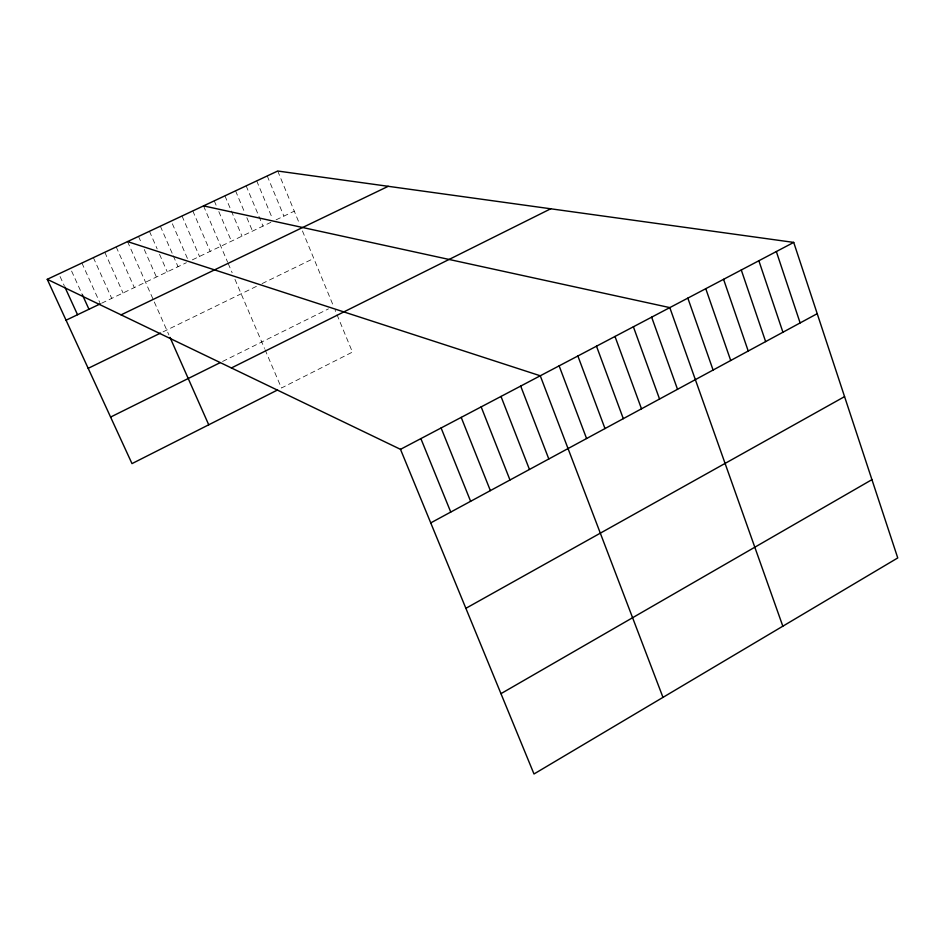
<?xml version="1.0" encoding="UTF-8"?>
<svg xmlns="http://www.w3.org/2000/svg" width="945" height="945" viewBox="0 0 945 945"><rect width="100%" height="100%" fill="white"/><g stroke="black" fill="none" stroke-linecap="round" stroke-linejoin="round"><path stroke-width="0.71" stroke-dasharray="4.72 3.54" d="M222.583 361.462L328.482 308.861M163.048 331.86L256.851 286.158M262.072 283.606L313.787 258.422M101.635 303.215L186.389 262.71M192.355 259.863L270.861 222.347M276.07 219.854L294.285 211.16M60.055 276.507L64.272 285.733M71.596 271.073L82.38 294.781M81.908 263.029L99.768 302.494M93.378 257.642L111.723 298.384M104.812 252.28L123.039 292.985M116.2 246.928L134.32 287.587M127.54 241.589L168.907 334.932M138.513 236.439L141.396 242.983M144.29 249.527L156.409 277.039M149.452 231.301L157.153 248.878M159.528 254.288L167.241 271.865M160.343 226.174L172.722 254.548M173.313 255.894L178.026 266.703M172.368 223.776L187.606 258.871M182.019 215.992L199.501 256.449M192.804 210.924L210.168 251.346M203.541 205.88L227.627 262.19M228.194 263.513L232.151 272.762M234.962 279.354L264.505 348.433M265.049 349.709L281.433 388.017L352.438 352.095L335.132 310.173M214.255 200.848L216.535 206.223M218.827 211.597L231.419 241.188M224.922 195.828L241.991 236.144M235.553 190.831L244.601 212.318M246.858 217.681L252.516 231.112M246.149 185.858L263.005 226.091M256.709 180.885L272.349 218.413M267.234 175.947L283.89 216.121M277.724 171.021L299.187 223.044M302.447 230.934L333.55 306.334"/><path stroke-width="1.42" d="M500.968 693.654L871.94 479.647M465.873 608.32L844.558 396.628M430.743 522.892L817.212 313.681M400.491 449.336L793.717 242.404L897.75 557.94L533.996 773.979L400.491 449.336L47.25 279.318L277.724 171.021L793.717 242.404M277.582 389.966L131.993 463.617L47.25 279.318M231.407 367.959L550.722 208.786M110.589 417.076L219.949 362.762M88.18 368.337L160.579 333.065M121.078 314.862L388.23 186.307M66.055 320.213L100.371 303.817M203.541 205.88L669.804 307.609L782.826 626.192M127.54 241.589L540.268 375.779L662.977 697.375M64.874 287.056L77.537 314.72M82.38 294.781L88.972 309.263M169.994 337.365L208.727 424.789M420.868 438.61L450.753 512.06M441.102 427.967L470.622 501.299M461.207 417.383L490.372 490.609M481.17 406.882L509.981 479.989M501.004 396.451L529.46 469.452M520.695 386.08L548.809 458.975M559.133 365.857L586.573 438.527M577.879 355.993L604.989 428.558M596.496 346.189L623.298 418.659M614.994 336.455L641.49 408.807M633.386 326.781L659.551 399.026M651.648 317.166L677.518 389.305M687.842 298.124L713.097 370.05M705.761 288.686L730.721 360.506M723.575 279.318L748.227 351.032M741.282 269.998L765.639 341.606M758.859 260.749L782.932 332.238M776.341 251.547L800.131 322.93"/></g></svg>
